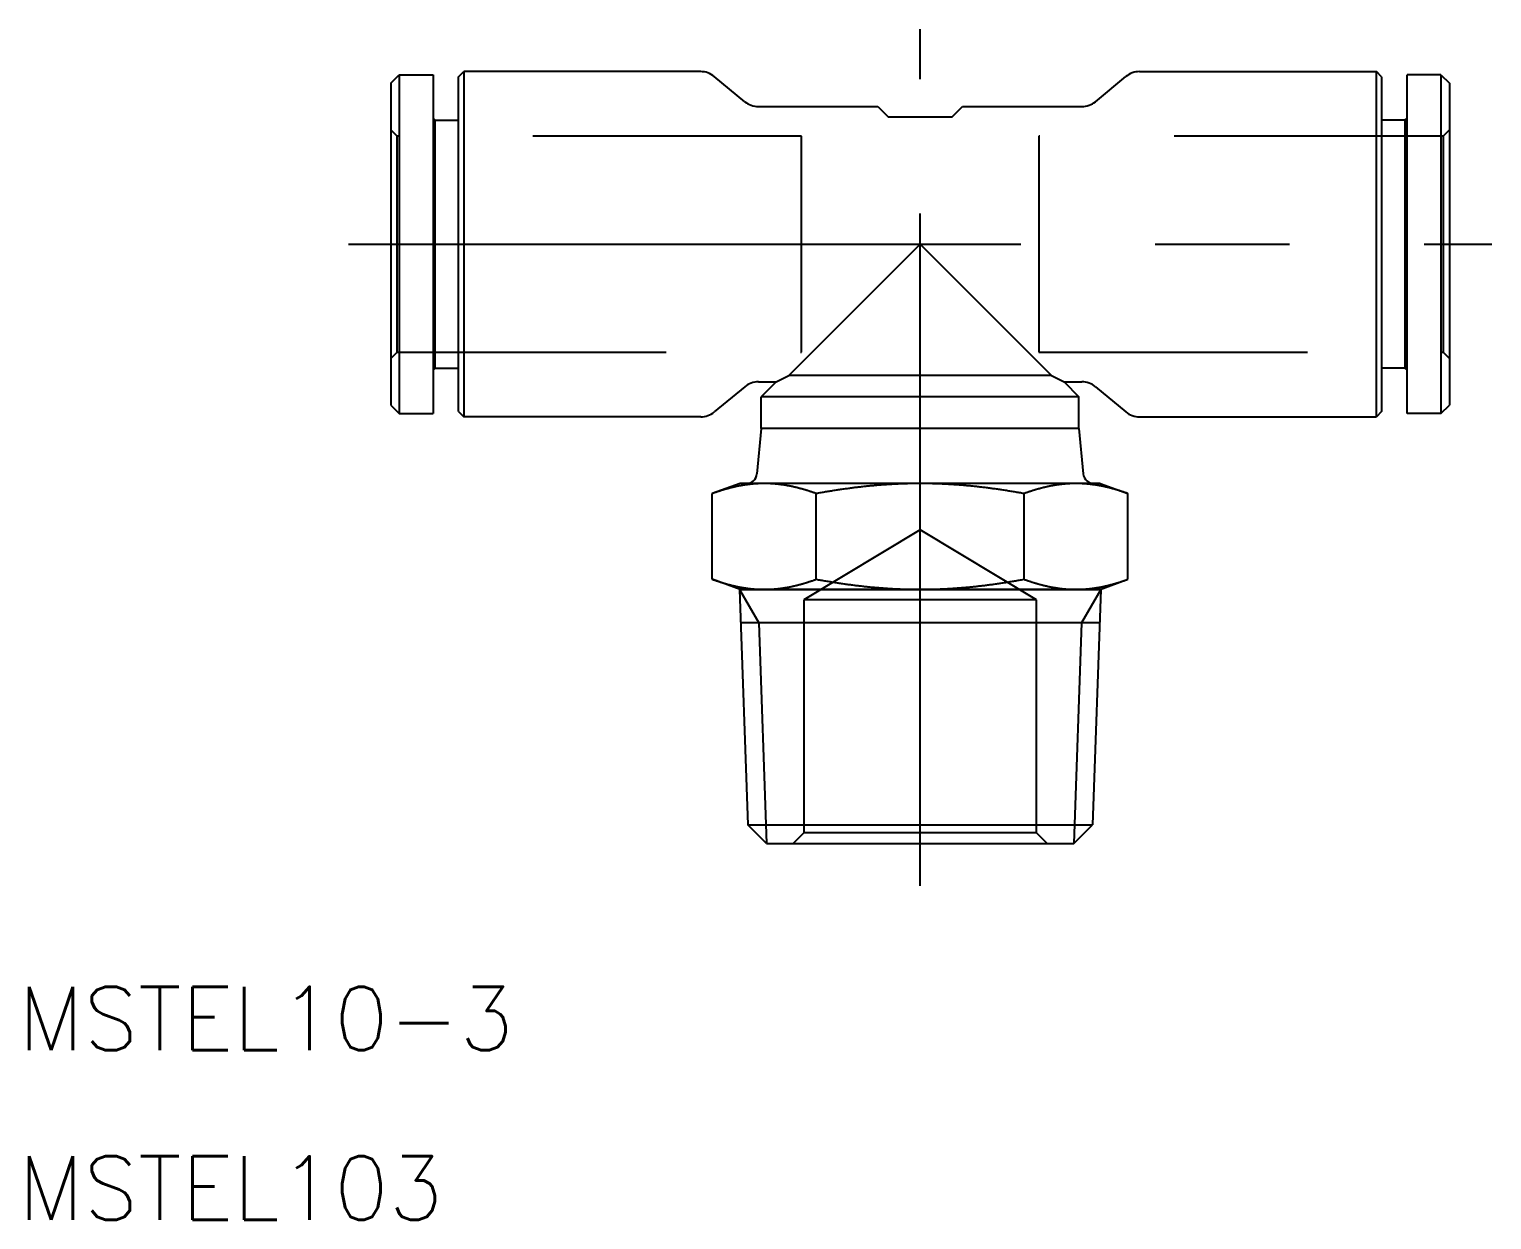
# Model space of a CAD drawing. Extents: x -42 to 69, y -46 to 10.
# Drawn here: x -42.1 to 27, y -46.1 to 10.1 of the extents above; entities that cross this region are included whole.
import ezdxf

# ---------------------------------------------------------------- set-up
doc = ezdxf.new("R2010")
doc.units = 0
doc.linetypes.add('CENTER', pattern=[50.8, 31.75, -6.35, 6.35, -6.35])
doc.linetypes.add('DASHED', pattern=[19.05, 12.7, -6.35])
doc.layers.get('0').update_dxf_attribs({"linetype": 'CONTINUOUS'})
doc.layers.add('CENTER', color=1, linetype='CENTER')
doc.styles.get("Standard").update_dxf_attribs({"font": 'txt.shx', "height": 3, "bigfont": 'bigfont.shx'})

msp = doc.modelspace()

# ---------------------------------------------------------------- linework, layer by layer
at = {"color": 7, "linetype": 'CONTINUOUS'}
for p, q in [((-25, 7.6), (-24.6, 8)), ((-25, 7.6), (-25, -7.6)), ((-24.6, 8), (-24.6, -8)), ((-24.6, 8), (-23, 8)), ((-23, 8), (-23, -8)), ((-21.8, 7.9), (-21.55, 8.15)), ((-21.8, -7.9), (-21.8, 7.9)), ((-21.55, 8.15), (-21.55, -8.15)), ((-10.359, 8.15), (-21.55, 8.15)), ((-8.277, 6.729), (-9.723, 7.921)), ((8.277, 6.729), (9.723, 7.921)), ((10.359, 8.15), (21.55, 8.15)), ((21.55, -8.15), (21.55, 8.15)), ((21.8, 7.9), (21.55, 8.15)), ((21.8, 7.9), (21.8, -7.9)), ((23, -8), (23, 8)), ((24.6, 8), (23, 8)), ((24.6, 8), (24.6, -8)), ((24.6, 8), (25, 7.6)), ((25, 7.6), (25, -7.6)), ((-7.641, 6.5), (-2, 6.5)), ((-2, 6.5), (-1.5, 6)), ((1.5, 6), (2, 6.5)), ((2, 6.5), (7.641, 6.5)), ((-22.9, 5.85), (-23, 5.95)), ((-22.9, -5.85), (-22.9, 5.85)), ((-22.9, 5.85), (-21.8, 5.85)), ((1.5, 6), (-1.5, 6)), ((22.9, 5.85), (21.8, 5.85)), ((22.9, 5.85), (23, 5.95)), ((22.9, 5.85), (22.9, -5.85)), ((-6.2, -6.2), (0, 0)), ((6.2, -6.2), (0, 0)), ((-22.9, -5.85), (-23, -5.95)), ((-22.9, -5.85), (-21.8, -5.85)), ((-6.8, -6.499), (-6.2, -6.199)), ((6.2, -6.2), (-6.2, -6.2)), ((6.2, -6.199), (6.8, -6.499)), ((22.9, -5.85), (21.8, -5.85)), ((22.9, -5.85), (23, -5.95)), ((-8.277, -6.729), (-9.723, -7.921)), ((-7.641, -6.5), (-6.8, -6.5)), ((-6.8, -6.5), (-7.5, -7.2)), ((6.8, -6.5), (7.5, -7.2)), ((6.8, -6.5), (7.641, -6.5)), ((8.277, -6.729), (9.723, -7.921)), ((7.5, -7.2), (-7.5, -7.2)), ((-7.5, -8.7), (-7.5, -7.2)), ((7.5, -8.7), (7.5, -7.2)), ((-25, -7.6), (-24.6, -8)), ((-24.6, -8), (-23, -8)), ((-21.8, -7.9), (-21.55, -8.15)), ((-10.359, -8.15), (-21.55, -8.15)), ((10.359, -8.15), (21.55, -8.15)), ((21.8, -7.9), (21.55, -8.15)), ((24.6, -8), (23, -8)), ((24.6, -8), (25, -7.6)), ((-7.5, -8.7), (-7.707, -10.848)), ((7.5, -8.7), (-7.5, -8.7)), ((7.5, -8.7), (7.707, -10.848)), ((-8.5, -11.3), (-9.815, -11.779)), ((-7.361, -11.3), (-8.5, -11.3)), ((0, -11.3), (-7.361, -11.3)), ((7.361, -11.3), (0, -11.3)), ((8.5, -11.3), (7.361, -11.3)), ((8.5, -11.3), (9.815, -11.779)), ((-9.815, -15.821), (-9.815, -11.779)), ((-4.907, -15.821), (-4.907, -11.779)), ((4.907, -15.821), (4.907, -11.779)), ((9.815, -15.821), (9.815, -11.779)), ((-8.5, -16.3), (-9.815, -15.821)), ((8.5, -16.3), (9.815, -15.821)), ((8.5, -16.3), (-8.528, -16.3)), ((-8.528, -16.3), (-8.14, -27.413)), ((-8.5, -16.3), (-7.361, -16.3)), ((-7.361, -16.3), (0, -16.3)), ((0, -16.3), (7.361, -16.3)), ((7.361, -16.3), (8.5, -16.3)), ((8.528, -16.3), (8.14, -27.413)), ((8.473, -17.878), (-8.473, -17.878)), ((-7.253, -28.3), (-8.14, -27.413)), ((-8.14, -27.413), (8.14, -27.413)), ((7.253, -28.3), (8.14, -27.413)), ((-7.253, -28.3), (7.253, -28.3))]:
    msp.add_line(p, q, dxfattribs=at)
at = {"color": 3, "linetype": 'DASHED'}
for p, q in [((-24.7, 5.1), (-25, 5.4)), ((-5.6, 5.1), (-24.7, 5.1)), ((-24.7, -5.1), (-24.7, 5.1)), ((-5.6, -5.1), (-5.6, 5.1)), ((5.6, 5.1), (5.6, -5.1)), ((24.7, 5.1), (5.6, 5.1)), ((25, 5.4), (24.7, 5.1)), ((24.7, 5.1), (24.7, -5.1)), ((-25, -5.4), (-24.7, -5.1)), ((-24.7, -5.1), (-5.6, -5.1)), ((5.6, -5.1), (24.7, -5.1)), ((24.7, -5.1), (25, -5.4)), ((0, -13.495), (-5.5, -16.8)), ((5.5, -16.8), (0, -13.495)), ((-5.5, -16.8), (-5.5, -27.8)), ((5.5, -16.8), (-5.5, -16.8)), ((5.5, -27.8), (5.5, -16.8)), ((-5.5, -27.8), (-6, -28.3)), ((5.5, -27.8), (-5.5, -27.8)), ((6, -28.3), (5.5, -27.8))]:
    msp.add_line(p, q, dxfattribs=at)
at = {"color": 3, "linetype": 'CONTINUOUS'}
for p, q in [((-8.528, -16.3), (-7.617, -17.878)), ((8.528, -16.3), (7.617, -17.878)), ((-7.617, -17.878), (-7.253, -28.3)), ((7.617, -17.878), (7.253, -28.3))]:
    msp.add_line(p, q, dxfattribs=at)
at = {"color": 7}
for points in [[(-7.361, -11.3, 0), (-7.387, -11.3, 0), (-7.412, -11.3, 0), (-7.437, -11.3, 0), (-7.462, -11.301, 0), (-7.488, -11.301, 0), (-7.513, -11.302, 0), (-7.538, -11.303, 0), (-7.563, -11.303, 0), (-7.588, -11.304, 0), (-7.613, -11.305, 0), (-7.638, -11.307, 0), (-7.664, -11.308, 0), (-7.689, -11.309, 0), (-7.714, -11.311, 0), (-7.739, -11.312, 0), (-7.764, -11.314, 0), (-7.789, -11.316, 0), (-7.814, -11.318, 0), (-7.839, -11.319, 0), (-7.864, -11.322, 0), (-7.889, -11.324, 0), (-7.914, -11.326, 0), (-7.939, -11.328, 0), (-7.964, -11.331, 0), (-7.989, -11.334, 0), (-8.014, -11.336, 0), (-8.039, -11.339, 0), (-8.064, -11.342, 0), (-8.089, -11.345, 0), (-8.114, -11.348, 0), (-8.139, -11.351, 0), (-8.164, -11.355, 0), (-8.189, -11.358, 0), (-8.214, -11.362, 0), (-8.239, -11.365, 0), (-8.264, -11.369, 0), (-8.289, -11.373, 0), (-8.314, -11.377, 0), (-8.34, -11.381, 0), (-8.365, -11.385, 0), (-8.39, -11.389, 0), (-8.415, -11.394, 0), (-8.44, -11.398, 0), (-8.466, -11.403, 0), (-8.491, -11.407, 0), (-8.516, -11.412, 0), (-8.542, -11.417, 0), (-8.567, -11.422, 0), (-8.592, -11.427, 0), (-8.618, -11.432, 0), (-8.643, -11.438, 0), (-8.669, -11.443, 0), (-8.694, -11.449, 0), (-8.72, -11.454, 0), (-8.745, -11.46, 0), (-8.771, -11.466, 0), (-8.797, -11.472, 0), (-8.822, -11.478, 0), (-8.848, -11.484, 0), (-8.874, -11.49, 0), (-8.9, -11.496, 0), (-8.926, -11.503, 0), (-8.952, -11.509, 0), (-8.978, -11.516, 0), (-9.004, -11.523, 0), (-9.03, -11.53, 0), (-9.056, -11.537, 0), (-9.082, -11.544, 0), (-9.108, -11.551, 0), (-9.135, -11.559, 0), (-9.161, -11.566, 0), (-9.188, -11.574, 0), (-9.214, -11.581, 0), (-9.241, -11.589, 0), (-9.267, -11.597, 0), (-9.294, -11.605, 0), (-9.321, -11.613, 0), (-9.347, -11.621, 0), (-9.374, -11.63, 0), (-9.401, -11.638, 0), (-9.428, -11.646, 0), (-9.455, -11.655, 0), (-9.483, -11.664, 0), (-9.51, -11.673, 0), (-9.537, -11.682, 0), (-9.565, -11.691, 0), (-9.592, -11.7, 0), (-9.62, -11.71, 0), (-9.647, -11.719, 0), (-9.675, -11.729, 0), (-9.703, -11.739, 0), (-9.731, -11.748, 0), (-9.759, -11.758, 0), (-9.787, -11.768, 0), (-9.815, -11.779, 0)], [(-4.907, -11.779, 0), (-4.936, -11.768, 0), (-4.964, -11.758, 0), (-4.992, -11.748, 0), (-5.02, -11.739, 0), (-5.047, -11.729, 0), (-5.075, -11.719, 0), (-5.103, -11.71, 0), (-5.13, -11.7, 0), (-5.158, -11.691, 0), (-5.185, -11.682, 0), (-5.213, -11.673, 0), (-5.24, -11.664, 0), (-5.267, -11.655, 0), (-5.294, -11.646, 0), (-5.321, -11.638, 0), (-5.348, -11.63, 0), (-5.375, -11.621, 0), (-5.402, -11.613, 0), (-5.429, -11.605, 0), (-5.455, -11.597, 0), (-5.482, -11.589, 0), (-5.508, -11.581, 0), (-5.535, -11.574, 0), (-5.561, -11.566, 0), (-5.588, -11.559, 0), (-5.614, -11.551, 0), (-5.64, -11.544, 0), (-5.666, -11.537, 0), (-5.693, -11.53, 0), (-5.719, -11.523, 0), (-5.745, -11.516, 0), (-5.771, -11.509, 0), (-5.797, -11.503, 0), (-5.823, -11.496, 0), (-5.848, -11.49, 0), (-5.874, -11.484, 0), (-5.9, -11.478, 0), (-5.926, -11.472, 0), (-5.951, -11.466, 0), (-5.977, -11.46, 0), (-6.003, -11.454, 0), (-6.028, -11.449, 0), (-6.054, -11.443, 0), (-6.079, -11.438, 0), (-6.105, -11.432, 0), (-6.13, -11.427, 0), (-6.156, -11.422, 0), (-6.181, -11.417, 0), (-6.206, -11.412, 0), (-6.232, -11.407, 0), (-6.257, -11.403, 0), (-6.282, -11.398, 0), (-6.307, -11.394, 0), (-6.332, -11.389, 0), (-6.358, -11.385, 0), (-6.383, -11.381, 0), (-6.408, -11.377, 0), (-6.433, -11.373, 0), (-6.458, -11.369, 0), (-6.483, -11.365, 0), (-6.508, -11.362, 0), (-6.533, -11.358, 0), (-6.559, -11.355, 0), (-6.584, -11.351, 0), (-6.609, -11.348, 0), (-6.634, -11.345, 0), (-6.659, -11.342, 0), (-6.684, -11.339, 0), (-6.709, -11.336, 0), (-6.734, -11.334, 0), (-6.759, -11.331, 0), (-6.784, -11.328, 0), (-6.809, -11.326, 0), (-6.834, -11.324, 0), (-6.859, -11.322, 0), (-6.884, -11.319, 0), (-6.909, -11.318, 0), (-6.934, -11.316, 0), (-6.959, -11.314, 0), (-6.984, -11.312, 0), (-7.009, -11.311, 0), (-7.034, -11.309, 0), (-7.059, -11.308, 0), (-7.084, -11.307, 0), (-7.109, -11.305, 0), (-7.134, -11.304, 0), (-7.159, -11.303, 0), (-7.184, -11.303, 0), (-7.21, -11.302, 0), (-7.235, -11.301, 0), (-7.26, -11.301, 0), (-7.285, -11.3, 0), (-7.311, -11.3, 0), (-7.336, -11.3, 0), (-7.361, -11.3, 0)], [(0, -11.3, 0), (-0.051, -11.3, 0), (-0.101, -11.3, 0), (-0.152, -11.3, 0), (-0.202, -11.301, 0), (-0.253, -11.301, 0), (-0.303, -11.302, 0), (-0.353, -11.303, 0), (-0.404, -11.303, 0), (-0.454, -11.304, 0), (-0.504, -11.305, 0), (-0.554, -11.307, 0), (-0.605, -11.308, 0), (-0.655, -11.309, 0), (-0.705, -11.311, 0), (-0.755, -11.312, 0), (-0.805, -11.314, 0), (-0.855, -11.316, 0), (-0.905, -11.318, 0), (-0.955, -11.319, 0), (-1.005, -11.322, 0), (-1.055, -11.324, 0), (-1.105, -11.326, 0), (-1.155, -11.328, 0), (-1.205, -11.331, 0), (-1.255, -11.334, 0), (-1.305, -11.336, 0), (-1.355, -11.339, 0), (-1.405, -11.342, 0), (-1.455, -11.345, 0), (-1.505, -11.348, 0), (-1.555, -11.351, 0), (-1.605, -11.355, 0), (-1.656, -11.358, 0), (-1.706, -11.362, 0), (-1.756, -11.365, 0), (-1.806, -11.369, 0), (-1.856, -11.373, 0), (-1.906, -11.377, 0), (-1.957, -11.381, 0), (-2.007, -11.385, 0), (-2.057, -11.389, 0), (-2.108, -11.394, 0), (-2.158, -11.398, 0), (-2.209, -11.403, 0), (-2.259, -11.407, 0), (-2.31, -11.412, 0), (-2.361, -11.417, 0), (-2.411, -11.422, 0), (-2.462, -11.427, 0), (-2.513, -11.432, 0), (-2.564, -11.438, 0), (-2.615, -11.443, 0), (-2.666, -11.449, 0), (-2.717, -11.454, 0), (-2.768, -11.46, 0), (-2.82, -11.466, 0), (-2.871, -11.472, 0), (-2.922, -11.478, 0), (-2.974, -11.484, 0), (-3.026, -11.49, 0), (-3.077, -11.496, 0), (-3.129, -11.503, 0), (-3.181, -11.509, 0), (-3.233, -11.516, 0), (-3.285, -11.523, 0), (-3.337, -11.53, 0), (-3.39, -11.537, 0), (-3.442, -11.544, 0), (-3.494, -11.551, 0), (-3.547, -11.559, 0), (-3.6, -11.566, 0), (-3.653, -11.574, 0), (-3.706, -11.581, 0), (-3.759, -11.589, 0), (-3.812, -11.597, 0), (-3.865, -11.605, 0), (-3.919, -11.613, 0), (-3.973, -11.621, 0), (-4.026, -11.63, 0), (-4.08, -11.638, 0), (-4.134, -11.646, 0), (-4.188, -11.655, 0), (-4.243, -11.664, 0), (-4.297, -11.673, 0), (-4.352, -11.682, 0), (-4.407, -11.691, 0), (-4.462, -11.7, 0), (-4.517, -11.71, 0), (-4.572, -11.719, 0), (-4.628, -11.729, 0), (-4.683, -11.739, 0), (-4.739, -11.748, 0), (-4.795, -11.758, 0), (-4.851, -11.768, 0), (-4.907, -11.779, 0)], [(4.907, -11.779, 0), (4.851, -11.768, 0), (4.795, -11.758, 0), (4.739, -11.748, 0), (4.683, -11.739, 0), (4.628, -11.729, 0), (4.572, -11.719, 0), (4.517, -11.71, 0), (4.462, -11.7, 0), (4.407, -11.691, 0), (4.352, -11.682, 0), (4.297, -11.673, 0), (4.243, -11.664, 0), (4.188, -11.655, 0), (4.134, -11.646, 0), (4.08, -11.638, 0), (4.026, -11.63, 0), (3.973, -11.621, 0), (3.919, -11.613, 0), (3.865, -11.605, 0), (3.812, -11.597, 0), (3.759, -11.589, 0), (3.706, -11.581, 0), (3.653, -11.574, 0), (3.6, -11.566, 0), (3.547, -11.559, 0), (3.494, -11.551, 0), (3.442, -11.544, 0), (3.39, -11.537, 0), (3.337, -11.53, 0), (3.285, -11.523, 0), (3.233, -11.516, 0), (3.181, -11.509, 0), (3.129, -11.503, 0), (3.077, -11.496, 0), (3.026, -11.49, 0), (2.974, -11.484, 0), (2.922, -11.478, 0), (2.871, -11.472, 0), (2.82, -11.466, 0), (2.768, -11.46, 0), (2.717, -11.454, 0), (2.666, -11.449, 0), (2.615, -11.443, 0), (2.564, -11.438, 0), (2.513, -11.432, 0), (2.462, -11.427, 0), (2.411, -11.422, 0), (2.361, -11.417, 0), (2.31, -11.412, 0), (2.259, -11.407, 0), (2.209, -11.403, 0), (2.158, -11.398, 0), (2.108, -11.394, 0), (2.057, -11.389, 0), (2.007, -11.385, 0), (1.957, -11.381, 0), (1.906, -11.377, 0), (1.856, -11.373, 0), (1.806, -11.369, 0), (1.756, -11.365, 0), (1.706, -11.362, 0), (1.656, -11.358, 0), (1.605, -11.355, 0), (1.555, -11.351, 0), (1.505, -11.348, 0), (1.455, -11.345, 0), (1.405, -11.342, 0), (1.355, -11.339, 0), (1.305, -11.336, 0), (1.255, -11.334, 0), (1.205, -11.331, 0), (1.155, -11.328, 0), (1.105, -11.326, 0), (1.055, -11.324, 0), (1.005, -11.322, 0), (0.955, -11.319, 0), (0.905, -11.318, 0), (0.855, -11.316, 0), (0.805, -11.314, 0), (0.755, -11.312, 0), (0.705, -11.311, 0), (0.655, -11.309, 0), (0.605, -11.308, 0), (0.554, -11.307, 0), (0.504, -11.305, 0), (0.454, -11.304, 0), (0.404, -11.303, 0), (0.353, -11.303, 0), (0.303, -11.302, 0), (0.253, -11.301, 0), (0.202, -11.301, 0), (0.152, -11.3, 0), (0.101, -11.3, 0), (0.051, -11.3, 0), (0, -11.3, 0)], [(7.361, -11.3, 0), (7.336, -11.3, 0), (7.311, -11.3, 0), (7.285, -11.3, 0), (7.26, -11.301, 0), (7.235, -11.301, 0), (7.21, -11.302, 0), (7.184, -11.303, 0), (7.159, -11.303, 0), (7.134, -11.304, 0), (7.109, -11.305, 0), (7.084, -11.307, 0), (7.059, -11.308, 0), (7.034, -11.309, 0), (7.009, -11.311, 0), (6.984, -11.312, 0), (6.959, -11.314, 0), (6.934, -11.316, 0), (6.909, -11.318, 0), (6.884, -11.319, 0), (6.859, -11.322, 0), (6.834, -11.324, 0), (6.809, -11.326, 0), (6.784, -11.328, 0), (6.759, -11.331, 0), (6.734, -11.334, 0), (6.709, -11.336, 0), (6.684, -11.339, 0), (6.659, -11.342, 0), (6.634, -11.345, 0), (6.609, -11.348, 0), (6.584, -11.351, 0), (6.559, -11.355, 0), (6.533, -11.358, 0), (6.508, -11.362, 0), (6.483, -11.365, 0), (6.458, -11.369, 0), (6.433, -11.373, 0), (6.408, -11.377, 0), (6.383, -11.381, 0), (6.358, -11.385, 0), (6.332, -11.389, 0), (6.307, -11.394, 0), (6.282, -11.398, 0), (6.257, -11.403, 0), (6.232, -11.407, 0), (6.206, -11.412, 0), (6.181, -11.417, 0), (6.156, -11.422, 0), (6.13, -11.427, 0), (6.105, -11.432, 0), (6.079, -11.438, 0), (6.054, -11.443, 0), (6.028, -11.449, 0), (6.003, -11.454, 0), (5.977, -11.46, 0), (5.951, -11.466, 0), (5.926, -11.472, 0), (5.9, -11.478, 0), (5.874, -11.484, 0), (5.848, -11.49, 0), (5.823, -11.496, 0), (5.797, -11.503, 0), (5.771, -11.509, 0), (5.745, -11.516, 0), (5.719, -11.523, 0), (5.693, -11.53, 0), (5.666, -11.537, 0), (5.64, -11.544, 0), (5.614, -11.551, 0), (5.588, -11.559, 0), (5.561, -11.566, 0), (5.535, -11.574, 0), (5.508, -11.581, 0), (5.482, -11.589, 0), (5.455, -11.597, 0), (5.429, -11.605, 0), (5.402, -11.613, 0), (5.375, -11.621, 0), (5.348, -11.63, 0), (5.321, -11.638, 0), (5.294, -11.646, 0), (5.267, -11.655, 0), (5.24, -11.664, 0), (5.213, -11.673, 0), (5.185, -11.682, 0), (5.158, -11.691, 0), (5.13, -11.7, 0), (5.103, -11.71, 0), (5.075, -11.719, 0), (5.047, -11.729, 0), (5.02, -11.739, 0), (4.992, -11.748, 0), (4.964, -11.758, 0), (4.936, -11.768, 0), (4.907, -11.779, 0)], [(9.815, -11.779, 0), (9.787, -11.768, 0), (9.759, -11.758, 0), (9.731, -11.748, 0), (9.703, -11.739, 0), (9.675, -11.729, 0), (9.647, -11.719, 0), (9.62, -11.71, 0), (9.592, -11.7, 0), (9.565, -11.691, 0), (9.537, -11.682, 0), (9.51, -11.673, 0), (9.483, -11.664, 0), (9.455, -11.655, 0), (9.428, -11.646, 0), (9.401, -11.638, 0), (9.374, -11.63, 0), (9.347, -11.621, 0), (9.321, -11.613, 0), (9.294, -11.605, 0), (9.267, -11.597, 0), (9.241, -11.589, 0), (9.214, -11.581, 0), (9.188, -11.574, 0), (9.161, -11.566, 0), (9.135, -11.559, 0), (9.108, -11.551, 0), (9.082, -11.544, 0), (9.056, -11.537, 0), (9.03, -11.53, 0), (9.004, -11.523, 0), (8.978, -11.516, 0), (8.952, -11.509, 0), (8.926, -11.503, 0), (8.9, -11.496, 0), (8.874, -11.49, 0), (8.848, -11.484, 0), (8.822, -11.478, 0), (8.797, -11.472, 0), (8.771, -11.466, 0), (8.745, -11.46, 0), (8.72, -11.454, 0), (8.694, -11.449, 0), (8.669, -11.443, 0), (8.643, -11.438, 0), (8.618, -11.432, 0), (8.592, -11.427, 0), (8.567, -11.422, 0), (8.542, -11.417, 0), (8.516, -11.412, 0), (8.491, -11.407, 0), (8.466, -11.403, 0), (8.44, -11.398, 0), (8.415, -11.394, 0), (8.39, -11.389, 0), (8.365, -11.385, 0), (8.34, -11.381, 0), (8.314, -11.377, 0), (8.289, -11.373, 0), (8.264, -11.369, 0), (8.239, -11.365, 0), (8.214, -11.362, 0), (8.189, -11.358, 0), (8.164, -11.355, 0), (8.139, -11.351, 0), (8.114, -11.348, 0), (8.089, -11.345, 0), (8.064, -11.342, 0), (8.039, -11.339, 0), (8.014, -11.336, 0), (7.989, -11.334, 0), (7.964, -11.331, 0), (7.939, -11.328, 0), (7.914, -11.326, 0), (7.889, -11.324, 0), (7.864, -11.322, 0), (7.839, -11.319, 0), (7.814, -11.318, 0), (7.789, -11.316, 0), (7.764, -11.314, 0), (7.739, -11.312, 0), (7.714, -11.311, 0), (7.689, -11.309, 0), (7.664, -11.308, 0), (7.638, -11.307, 0), (7.613, -11.305, 0), (7.588, -11.304, 0), (7.563, -11.303, 0), (7.538, -11.303, 0), (7.513, -11.302, 0), (7.488, -11.301, 0), (7.462, -11.301, 0), (7.437, -11.3, 0), (7.412, -11.3, 0), (7.387, -11.3, 0), (7.361, -11.3, 0)], [(-9.815, -15.821, 0), (-9.787, -15.832, 0), (-9.759, -15.841, 0), (-9.731, -15.851, 0), (-9.704, -15.861, 0), (-9.676, -15.871, 0), (-9.649, -15.88, 0), (-9.621, -15.89, 0), (-9.594, -15.899, 0), (-9.566, -15.908, 0), (-9.539, -15.917, 0), (-9.512, -15.926, 0), (-9.485, -15.935, 0), (-9.458, -15.944, 0), (-9.431, -15.953, 0), (-9.404, -15.961, 0), (-9.377, -15.97, 0), (-9.35, -15.978, 0), (-9.324, -15.986, 0), (-9.297, -15.994, 0), (-9.271, -16.002, 0), (-9.244, -16.01, 0), (-9.218, -16.018, 0), (-9.191, -16.025, 0), (-9.165, -16.033, 0), (-9.139, -16.04, 0), (-9.112, -16.048, 0), (-9.086, -16.055, 0), (-9.06, -16.062, 0), (-9.034, -16.069, 0), (-9.008, -16.076, 0), (-8.982, -16.083, 0), (-8.956, -16.089, 0), (-8.93, -16.096, 0), (-8.904, -16.102, 0), (-8.879, -16.109, 0), (-8.853, -16.115, 0), (-8.827, -16.121, 0), (-8.801, -16.127, 0), (-8.776, -16.133, 0), (-8.75, -16.139, 0), (-8.725, -16.145, 0), (-8.699, -16.15, 0), (-8.673, -16.156, 0), (-8.648, -16.161, 0), (-8.623, -16.167, 0), (-8.597, -16.172, 0), (-8.572, -16.177, 0), (-8.546, -16.182, 0), (-8.521, -16.187, 0), (-8.496, -16.192, 0), (-8.47, -16.196, 0), (-8.445, -16.201, 0), (-8.42, -16.206, 0), (-8.395, -16.21, 0), (-8.369, -16.214, 0), (-8.344, -16.218, 0), (-8.319, -16.222, 0), (-8.294, -16.226, 0), (-8.269, -16.23, 0), (-8.244, -16.234, 0), (-8.218, -16.238, 0), (-8.193, -16.241, 0), (-8.168, -16.245, 0), (-8.143, -16.248, 0), (-8.118, -16.251, 0), (-8.093, -16.255, 0), (-8.068, -16.258, 0), (-8.043, -16.261, 0), (-8.018, -16.263, 0), (-7.992, -16.266, 0), (-7.967, -16.269, 0), (-7.942, -16.271, 0), (-7.917, -16.274, 0), (-7.892, -16.276, 0), (-7.867, -16.278, 0), (-7.842, -16.28, 0), (-7.817, -16.282, 0), (-7.792, -16.284, 0), (-7.766, -16.286, 0), (-7.741, -16.288, 0), (-7.716, -16.289, 0), (-7.691, -16.291, 0), (-7.666, -16.292, 0), (-7.64, -16.293, 0), (-7.615, -16.294, 0), (-7.59, -16.296, 0), (-7.565, -16.297, 0), (-7.539, -16.297, 0), (-7.514, -16.298, 0), (-7.489, -16.299, 0), (-7.463, -16.299, 0), (-7.438, -16.299, 0), (-7.412, -16.3, 0), (-7.387, -16.3, 0), (-7.361, -16.3, 0)], [(-7.361, -16.3, 0), (-7.336, -16.3, 0), (-7.31, -16.3, 0), (-7.285, -16.299, 0), (-7.259, -16.299, 0), (-7.234, -16.299, 0), (-7.209, -16.298, 0), (-7.183, -16.297, 0), (-7.158, -16.297, 0), (-7.133, -16.296, 0), (-7.107, -16.294, 0), (-7.082, -16.293, 0), (-7.057, -16.292, 0), (-7.032, -16.291, 0), (-7.006, -16.289, 0), (-6.981, -16.288, 0), (-6.956, -16.286, 0), (-6.931, -16.284, 0), (-6.906, -16.282, 0), (-6.881, -16.28, 0), (-6.855, -16.278, 0), (-6.83, -16.276, 0), (-6.805, -16.274, 0), (-6.78, -16.271, 0), (-6.755, -16.269, 0), (-6.73, -16.266, 0), (-6.705, -16.263, 0), (-6.68, -16.261, 0), (-6.655, -16.258, 0), (-6.63, -16.255, 0), (-6.604, -16.251, 0), (-6.579, -16.248, 0), (-6.554, -16.245, 0), (-6.529, -16.241, 0), (-6.504, -16.238, 0), (-6.479, -16.234, 0), (-6.454, -16.23, 0), (-6.429, -16.226, 0), (-6.403, -16.222, 0), (-6.378, -16.218, 0), (-6.353, -16.214, 0), (-6.328, -16.21, 0), (-6.303, -16.206, 0), (-6.277, -16.201, 0), (-6.252, -16.196, 0), (-6.227, -16.192, 0), (-6.201, -16.187, 0), (-6.176, -16.182, 0), (-6.151, -16.177, 0), (-6.125, -16.172, 0), (-6.1, -16.167, 0), (-6.074, -16.161, 0), (-6.049, -16.156, 0), (-6.023, -16.15, 0), (-5.998, -16.145, 0), (-5.972, -16.139, 0), (-5.947, -16.133, 0), (-5.921, -16.127, 0), (-5.895, -16.121, 0), (-5.87, -16.115, 0), (-5.844, -16.109, 0), (-5.818, -16.102, 0), (-5.792, -16.096, 0), (-5.766, -16.089, 0), (-5.74, -16.083, 0), (-5.714, -16.076, 0), (-5.688, -16.069, 0), (-5.662, -16.062, 0), (-5.636, -16.055, 0), (-5.61, -16.048, 0), (-5.584, -16.04, 0), (-5.558, -16.033, 0), (-5.531, -16.025, 0), (-5.505, -16.018, 0), (-5.478, -16.01, 0), (-5.452, -16.002, 0), (-5.425, -15.994, 0), (-5.399, -15.986, 0), (-5.372, -15.978, 0), (-5.345, -15.97, 0), (-5.318, -15.961, 0), (-5.292, -15.953, 0), (-5.265, -15.944, 0), (-5.238, -15.935, 0), (-5.21, -15.926, 0), (-5.183, -15.917, 0), (-5.156, -15.908, 0), (-5.129, -15.899, 0), (-5.101, -15.89, 0), (-5.074, -15.88, 0), (-5.046, -15.871, 0), (-5.019, -15.861, 0), (-4.991, -15.851, 0), (-4.963, -15.841, 0), (-4.935, -15.832, 0), (-4.907, -15.821, 0)], [(-4.907, -15.821, 0), (-4.852, -15.832, 0), (-4.796, -15.841, 0), (-4.74, -15.851, 0), (-4.685, -15.861, 0), (-4.63, -15.871, 0), (-4.575, -15.88, 0), (-4.52, -15.89, 0), (-4.465, -15.899, 0), (-4.41, -15.908, 0), (-4.356, -15.917, 0), (-4.302, -15.926, 0), (-4.247, -15.935, 0), (-4.193, -15.944, 0), (-4.139, -15.953, 0), (-4.086, -15.961, 0), (-4.032, -15.97, 0), (-3.979, -15.978, 0), (-3.925, -15.986, 0), (-3.872, -15.994, 0), (-3.819, -16.002, 0), (-3.766, -16.01, 0), (-3.713, -16.018, 0), (-3.66, -16.025, 0), (-3.607, -16.033, 0), (-3.555, -16.04, 0), (-3.502, -16.048, 0), (-3.45, -16.055, 0), (-3.398, -16.062, 0), (-3.346, -16.069, 0), (-3.294, -16.076, 0), (-3.242, -16.083, 0), (-3.19, -16.089, 0), (-3.138, -16.096, 0), (-3.086, -16.102, 0), (-3.035, -16.109, 0), (-2.983, -16.115, 0), (-2.932, -16.121, 0), (-2.88, -16.127, 0), (-2.829, -16.133, 0), (-2.778, -16.139, 0), (-2.727, -16.145, 0), (-2.676, -16.15, 0), (-2.625, -16.156, 0), (-2.574, -16.161, 0), (-2.523, -16.167, 0), (-2.472, -16.172, 0), (-2.421, -16.177, 0), (-2.37, -16.182, 0), (-2.32, -16.187, 0), (-2.269, -16.192, 0), (-2.218, -16.196, 0), (-2.168, -16.201, 0), (-2.117, -16.206, 0), (-2.067, -16.21, 0), (-2.016, -16.214, 0), (-1.966, -16.218, 0), (-1.916, -16.222, 0), (-1.865, -16.226, 0), (-1.815, -16.23, 0), (-1.765, -16.234, 0), (-1.714, -16.238, 0), (-1.664, -16.241, 0), (-1.614, -16.245, 0), (-1.564, -16.248, 0), (-1.514, -16.251, 0), (-1.463, -16.255, 0), (-1.413, -16.258, 0), (-1.363, -16.261, 0), (-1.313, -16.263, 0), (-1.263, -16.266, 0), (-1.212, -16.269, 0), (-1.162, -16.271, 0), (-1.112, -16.274, 0), (-1.062, -16.276, 0), (-1.012, -16.278, 0), (-0.961, -16.28, 0), (-0.911, -16.282, 0), (-0.861, -16.284, 0), (-0.81, -16.286, 0), (-0.76, -16.288, 0), (-0.71, -16.289, 0), (-0.659, -16.291, 0), (-0.609, -16.292, 0), (-0.558, -16.293, 0), (-0.508, -16.294, 0), (-0.457, -16.296, 0), (-0.407, -16.297, 0), (-0.356, -16.297, 0), (-0.305, -16.298, 0), (-0.255, -16.299, 0), (-0.204, -16.299, 0), (-0.153, -16.299, 0), (-0.102, -16.3, 0), (-0.051, -16.3, 0), (0, -16.3, 0)], [(0, -16.3, 0), (0.051, -16.3, 0), (0.102, -16.3, 0), (0.153, -16.299, 0), (0.204, -16.299, 0), (0.255, -16.299, 0), (0.305, -16.298, 0), (0.356, -16.297, 0), (0.407, -16.297, 0), (0.457, -16.296, 0), (0.508, -16.294, 0), (0.558, -16.293, 0), (0.609, -16.292, 0), (0.659, -16.291, 0), (0.71, -16.289, 0), (0.76, -16.288, 0), (0.81, -16.286, 0), (0.861, -16.284, 0), (0.911, -16.282, 0), (0.961, -16.28, 0), (1.012, -16.278, 0), (1.062, -16.276, 0), (1.112, -16.274, 0), (1.162, -16.271, 0), (1.212, -16.269, 0), (1.263, -16.266, 0), (1.313, -16.263, 0), (1.363, -16.261, 0), (1.413, -16.258, 0), (1.463, -16.255, 0), (1.514, -16.251, 0), (1.564, -16.248, 0), (1.614, -16.245, 0), (1.664, -16.241, 0), (1.714, -16.238, 0), (1.765, -16.234, 0), (1.815, -16.23, 0), (1.865, -16.226, 0), (1.916, -16.222, 0), (1.966, -16.218, 0), (2.016, -16.214, 0), (2.067, -16.21, 0), (2.117, -16.206, 0), (2.168, -16.201, 0), (2.218, -16.196, 0), (2.269, -16.192, 0), (2.32, -16.187, 0), (2.37, -16.182, 0), (2.421, -16.177, 0), (2.472, -16.172, 0), (2.523, -16.167, 0), (2.574, -16.161, 0), (2.625, -16.156, 0), (2.676, -16.15, 0), (2.727, -16.145, 0), (2.778, -16.139, 0), (2.829, -16.133, 0), (2.88, -16.127, 0), (2.932, -16.121, 0), (2.983, -16.115, 0), (3.035, -16.109, 0), (3.086, -16.102, 0), (3.138, -16.096, 0), (3.19, -16.089, 0), (3.242, -16.083, 0), (3.294, -16.076, 0), (3.346, -16.069, 0), (3.398, -16.062, 0), (3.45, -16.055, 0), (3.502, -16.048, 0), (3.555, -16.04, 0), (3.607, -16.033, 0), (3.66, -16.025, 0), (3.713, -16.018, 0), (3.766, -16.01, 0), (3.819, -16.002, 0), (3.872, -15.994, 0), (3.925, -15.986, 0), (3.979, -15.978, 0), (4.032, -15.97, 0), (4.086, -15.961, 0), (4.139, -15.953, 0), (4.193, -15.944, 0), (4.247, -15.935, 0), (4.302, -15.926, 0), (4.356, -15.917, 0), (4.41, -15.908, 0), (4.465, -15.899, 0), (4.52, -15.89, 0), (4.575, -15.88, 0), (4.63, -15.871, 0), (4.685, -15.861, 0), (4.74, -15.851, 0), (4.796, -15.841, 0), (4.852, -15.832, 0), (4.907, -15.821, 0)], [(4.907, -15.821, 0), (4.935, -15.832, 0), (4.963, -15.841, 0), (4.991, -15.851, 0), (5.019, -15.861, 0), (5.046, -15.871, 0), (5.074, -15.88, 0), (5.101, -15.89, 0), (5.129, -15.899, 0), (5.156, -15.908, 0), (5.183, -15.917, 0), (5.21, -15.926, 0), (5.238, -15.935, 0), (5.265, -15.944, 0), (5.292, -15.953, 0), (5.318, -15.961, 0), (5.345, -15.97, 0), (5.372, -15.978, 0), (5.399, -15.986, 0), (5.425, -15.994, 0), (5.452, -16.002, 0), (5.478, -16.01, 0), (5.505, -16.018, 0), (5.531, -16.025, 0), (5.558, -16.033, 0), (5.584, -16.04, 0), (5.61, -16.048, 0), (5.636, -16.055, 0), (5.662, -16.062, 0), (5.688, -16.069, 0), (5.714, -16.076, 0), (5.74, -16.083, 0), (5.766, -16.089, 0), (5.792, -16.096, 0), (5.818, -16.102, 0), (5.844, -16.109, 0), (5.87, -16.115, 0), (5.895, -16.121, 0), (5.921, -16.127, 0), (5.947, -16.133, 0), (5.972, -16.139, 0), (5.998, -16.145, 0), (6.023, -16.15, 0), (6.049, -16.156, 0), (6.074, -16.161, 0), (6.1, -16.167, 0), (6.125, -16.172, 0), (6.151, -16.177, 0), (6.176, -16.182, 0), (6.201, -16.187, 0), (6.227, -16.192, 0), (6.252, -16.196, 0), (6.277, -16.201, 0), (6.303, -16.206, 0), (6.328, -16.21, 0), (6.353, -16.214, 0), (6.378, -16.218, 0), (6.403, -16.222, 0), (6.429, -16.226, 0), (6.454, -16.23, 0), (6.479, -16.234, 0), (6.504, -16.238, 0), (6.529, -16.241, 0), (6.554, -16.245, 0), (6.579, -16.248, 0), (6.604, -16.251, 0), (6.63, -16.255, 0), (6.655, -16.258, 0), (6.68, -16.261, 0), (6.705, -16.263, 0), (6.73, -16.266, 0), (6.755, -16.269, 0), (6.78, -16.271, 0), (6.805, -16.274, 0), (6.83, -16.276, 0), (6.855, -16.278, 0), (6.881, -16.28, 0), (6.906, -16.282, 0), (6.931, -16.284, 0), (6.956, -16.286, 0), (6.981, -16.288, 0), (7.006, -16.289, 0), (7.032, -16.291, 0), (7.057, -16.292, 0), (7.082, -16.293, 0), (7.107, -16.294, 0), (7.133, -16.296, 0), (7.158, -16.297, 0), (7.183, -16.297, 0), (7.209, -16.298, 0), (7.234, -16.299, 0), (7.259, -16.299, 0), (7.285, -16.299, 0), (7.31, -16.3, 0), (7.336, -16.3, 0), (7.361, -16.3, 0)], [(7.361, -16.3, 0), (7.387, -16.3, 0), (7.412, -16.3, 0), (7.438, -16.299, 0), (7.463, -16.299, 0), (7.489, -16.299, 0), (7.514, -16.298, 0), (7.539, -16.297, 0), (7.565, -16.297, 0), (7.59, -16.296, 0), (7.615, -16.294, 0), (7.64, -16.293, 0), (7.666, -16.292, 0), (7.691, -16.291, 0), (7.716, -16.289, 0), (7.741, -16.288, 0), (7.766, -16.286, 0), (7.792, -16.284, 0), (7.817, -16.282, 0), (7.842, -16.28, 0), (7.867, -16.278, 0), (7.892, -16.276, 0), (7.917, -16.274, 0), (7.942, -16.271, 0), (7.967, -16.269, 0), (7.992, -16.266, 0), (8.018, -16.263, 0), (8.043, -16.261, 0), (8.068, -16.258, 0), (8.093, -16.255, 0), (8.118, -16.251, 0), (8.143, -16.248, 0), (8.168, -16.245, 0), (8.193, -16.241, 0), (8.218, -16.238, 0), (8.244, -16.234, 0), (8.269, -16.23, 0), (8.294, -16.226, 0), (8.319, -16.222, 0), (8.344, -16.218, 0), (8.369, -16.214, 0), (8.395, -16.21, 0), (8.42, -16.206, 0), (8.445, -16.201, 0), (8.47, -16.196, 0), (8.496, -16.192, 0), (8.521, -16.187, 0), (8.546, -16.182, 0), (8.572, -16.177, 0), (8.597, -16.172, 0), (8.623, -16.167, 0), (8.648, -16.161, 0), (8.673, -16.156, 0), (8.699, -16.15, 0), (8.725, -16.145, 0), (8.75, -16.139, 0), (8.776, -16.133, 0), (8.801, -16.127, 0), (8.827, -16.121, 0), (8.853, -16.115, 0), (8.879, -16.109, 0), (8.904, -16.102, 0), (8.93, -16.096, 0), (8.956, -16.089, 0), (8.982, -16.083, 0), (9.008, -16.076, 0), (9.034, -16.069, 0), (9.06, -16.062, 0), (9.086, -16.055, 0), (9.112, -16.048, 0), (9.139, -16.04, 0), (9.165, -16.033, 0), (9.191, -16.025, 0), (9.218, -16.018, 0), (9.244, -16.01, 0), (9.271, -16.002, 0), (9.297, -15.994, 0), (9.324, -15.986, 0), (9.35, -15.978, 0), (9.377, -15.97, 0), (9.404, -15.961, 0), (9.431, -15.953, 0), (9.458, -15.944, 0), (9.485, -15.935, 0), (9.512, -15.926, 0), (9.539, -15.917, 0), (9.566, -15.908, 0), (9.594, -15.899, 0), (9.621, -15.89, 0), (9.649, -15.88, 0), (9.676, -15.871, 0), (9.704, -15.861, 0), (9.731, -15.851, 0), (9.759, -15.841, 0), (9.787, -15.832, 0), (9.815, -15.821, 0)]]:
    msp.add_polyline3d(points, dxfattribs=at)
at = {"color": 7, "linetype": 'CONTINUOUS'}
for centre, radius, start, end in [((-10.359, 7.15), 1, 50.47737, 90), ((10.359, 7.15), 1, 90, 129.52263), ((-7.641, 7.5), 1, 230.47737, 270), ((7.641, 7.5), 1, 270, 309.52263), ((-7.641, -7.5), 1, 90, 129.52263), ((7.641, -7.5), 1, 50.47737, 90), ((-10.359, -7.15), 1, 270, 309.52263), ((10.359, -7.15), 1, 230.47737, 270), ((-8.204, -10.8), 0.5, 270, 354.50768), ((8.204, -10.8), 0.5, 185.49232, 270)]:
    msp.add_arc(centre, radius, start, end, dxfattribs=at)
at = {"layer": 'CENTER', "color": 1, "linetype": 'CENTER'}
for p, q in [((0, -30.3), (0, 10.15)), ((-27, 0), (27, 0))]:
    msp.add_line(p, q, dxfattribs=at)

# ---------------------------------------------------------------- texts
at = {"color": 7, "linetype": 'CONTINUOUS'}
for s, p in [('MSTEL10-3', (-42.593, -38.065)), ('MSTEL103', (-42.593, -46.065))]:
    msp.add_text(s, height=3, dxfattribs=at).set_placement(p)

doc.saveas('drawing.dxf')
